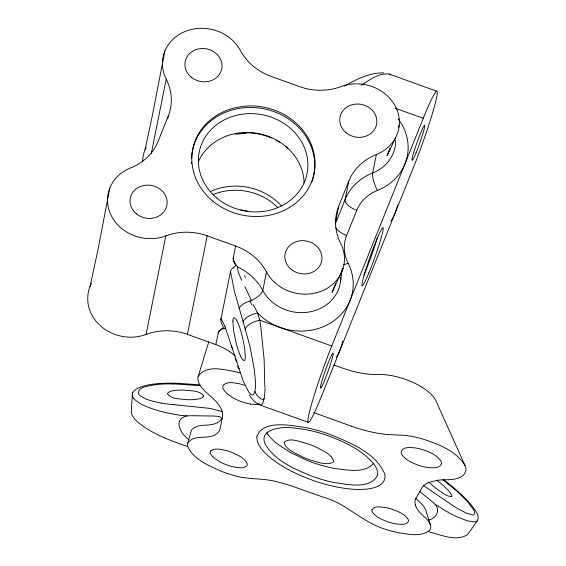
<?xml version="1.0" encoding="UTF-8"?>
<svg xmlns="http://www.w3.org/2000/svg" width="566" height="566" viewBox="0 0 566 566"><rect width="100%" height="100%" fill="white"/><g stroke="black" fill="none" stroke-linecap="round" stroke-linejoin="round"><path stroke-width="0.85" d="M264.824 387.109L264.138 359.445L260.806 327.028L259.78 320.172L257.587 312.963L253.25 304.657M221.752 418.486C220.599 415.953 216.849 416.449 214.493 416.06A43.433 19.584 21.9 0 0 213.672 416.017L197.796 415.812A108.29 48.825 21.9 0 0 186.844 415.897L180.023 415.31L170.161 413.555A82.629 37.257 21.9 0 1 157.815 410.534C149.445 407.782 140.276 405.242 133.944 398.747M233.227 258.386L235.619 246.019L207.206 235.824A54.98 48.902 11.3 0 0 165.852 235.88A41.24 36.677 11.3 0 1 111.495 216.106A41.24 36.677 11.3 0 1 130.534 167.953A54.98 48.902 11.3 0 0 158.091 141.373L168.166 116.306A54.98 48.902 11.3 0 0 166.234 79.148A41.24 36.677 11.3 0 1 185.825 31.201A41.24 36.677 11.3 0 1 240.38 50.487A54.98 48.902 11.3 0 0 271.27 76.452L299.683 86.648A54.98 48.902 11.3 0 0 341.036 86.591A41.24 36.677 11.3 0 1 395.393 106.366A41.24 36.677 11.3 0 1 376.355 154.518L372.647 172.998A13.747 3.707 68.3 0 0 377.423 190.424A41.24 36.684 11.3 0 0 356.757 210.361L346.682 235.428A41.24 36.684 11.3 0 0 348.132 263.296A54.994 48.917 11.3 0 1 350.071 300.454A54.994 48.909 11.3 0 1 257.58 312.963A13.747 5.667 -16.9 0 0 243.154 321.856L249.91 346.095L254.318 369.732L255.358 380.161L255.436 387.604L254.693 392.648L252.974 395.075L251.191 394.665L248.757 392.054L243.323 381.399L225.035 326.688M237.359 266.954L238.244 272.133L241.654 280.347M340.484 281.719L342.225 269.027M263.926 398.33C263.565 400.778 262.461 407.845 259.023 403.975M109.797 188.061L97.663 251.29L90.015 286.608M164.847 51.11L152.572 114.495L145.066 149.657M151.306 153.492L166.234 79.148M167.642 118.902L168.166 116.306M91.402 283.566A41.24 36.677 11.3 0 0 99.864 325.287A41.24 36.677 11.3 0 0 146.078 334.428L165.852 235.88M146.078 334.428A54.98 48.902 11.3 0 1 187.424 334.372L207.206 235.824M235.237 356.021A54.98 48.902 11.3 0 0 215.837 344.567L218.483 332.03L220.273 329.921L223.223 328.634M220.945 319.09L230.504 271.489L234.522 291.688L243.154 321.856M235.619 246.019A54.98 48.902 11.3 0 1 266.508 271.984L262.794 290.464A13.747 5.073 -28.1 0 1 251.438 300.56A13.747 5.264 -16.5 0 0 239.185 308.498M335.355 222.962L338.723 206.165L348.798 181.099A54.98 48.902 11.3 0 1 376.355 154.518M348.798 181.099L345.09 199.572L335.341 223.832M415.317 504.971A35.991 16.23 21.9 0 0 422.455 515.102L424.075 516.595A26.531 11.964 21.9 0 1 430.457 524.873A24.847 11.207 21.9 0 1 429.283 530.547C420.906 537.169 408.857 534.24 399.164 532.91A57.378 25.873 21.9 0 1 385.955 529.408C362.813 522.835 346.385 503.308 322.995 497.09L293.577 486.689A75.95 34.243 21.9 0 0 278.019 482.048C263.183 477.654 247.342 480.067 232.619 475.122A57.449 25.902 21.9 0 1 220.443 470.947C208.359 465.33 193.579 459.535 187.778 446.581A25.123 11.327 21.9 0 1 187.742 443.369L191.131 431.207A25.512 11.504 21.9 0 1 192.044 429.396C199.628 422.13 212.349 428.165 220.082 420.736A37.986 17.129 21.9 0 0 221.738 418.607M139.689 387.363A67.566 30.465 21.9 0 1 141.748 386.606A91.352 41.191 21.9 0 1 151.214 384.427A129.324 58.312 21.9 0 1 166.043 383.189A134.453 60.626 21.9 0 1 182.655 383.642L199.876 384.859A34.491 15.551 21.9 0 1 198.178 376.404L208.748 341.928M187.749 443.369C194.067 432.735 210.425 441.445 218.264 432.226A37.604 16.959 21.9 0 0 220.117 428.547L222.537 416.576C223.407 407.216 215.101 400.24 208.776 394.615A40.349 18.197 21.9 0 1 199.819 384.852M395.775 137.319L387.109 155.7L390.024 148.384M387.109 155.7L389.988 148.462M398.308 127.555L399.271 125.15M331.761 345.989L423.29 118.315A54.98 4.104 -70.3 0 1 436.648 97.416A54.98 4.104 -70.3 0 1 413.399 167.586L321.87 395.266A54.98 4.104 -70.3 0 1 308.512 416.159A54.98 4.104 -70.3 0 1 331.761 345.989L259.78 320.172A13.747 5.667 -16.9 0 0 245.347 329.065M335.673 283.516L332.051 292.438L343.102 268.362M198.206 376.418C206.265 364.157 224.737 369.839 236.68 371.989A57.336 25.852 21.9 0 1 239.956 372.888M373.44 463.54A40.044 18.055 21.9 0 1 376.928 469.568L377.395 471.202A38.141 17.199 21.9 0 1 377.303 475.879C368.791 489.951 347.227 484.086 333.89 482.508A75.476 34.031 21.9 0 1 311.413 475.999C294.115 468.797 274.291 460.682 264.895 443.39A38.148 17.199 21.9 0 1 264.025 438.445L264.258 437.016A40.151 18.105 21.9 0 1 267.541 432.226C279.463 424.755 294.759 427.96 307.791 430.04A75.533 34.059 21.9 0 1 328.719 435.983C345.076 442.209 361.886 449.956 373.447 463.54C364.313 473.707 347.913 469.893 336.084 468.733A72.667 32.764 21.9 0 1 307.168 460.413L290.209 452.411L276.512 443.291A43.15 19.456 21.9 0 1 267.824 434.32M428.137 531.608C440.426 534.573 456.019 542.178 467.742 534.53L477.485 520.571C480.039 515.209 474.846 509.966 471.959 505.877A117.388 52.928 21.9 0 0 462.45 495.766M451.753 496.297C447.388 497.238 443.291 492.887 439.605 490.92A66.045 29.779 21.9 0 1 429.078 482.331L425.568 484.093L422.703 486.611L415.953 498.321A35.849 16.166 21.9 0 0 415.373 504.985M361.15 85.233C369.563 80.082 378.597 72.865 388.955 73.997L436.669 91.197M233.142 267.923L235.781 265.9L234.267 262.369A26.071 11.759 21.9 0 1 233.227 257.473M344.185 86.258C356.247 79.353 369.464 72.632 383.706 72.873M429.07 482.331L436.881 480.378A66.194 29.849 21.9 0 1 443.758 479.805C451.859 479.65 464.233 479.756 466.009 469.879A31.88 14.376 21.9 0 0 465.011 465.514L435.926 400.792A31.059 14.001 21.9 0 0 432.905 396.179C424.804 387.215 413.442 381.979 402.15 378.258A44.905 20.249 21.9 0 0 382.142 374.55L378.357 374.529A59.161 26.673 21.9 0 1 341.27 367.674L334.011 365.02M186.844 415.897C172.375 419.371 181.021 434.207 188.789 439.619M428.851 519.793C435.841 518.987 440.681 510.32 435.275 504.433A85.827 38.7 21.9 0 0 427.302 497.677A92.76 41.827 21.9 0 1 424.217 495.243L419.781 491.536M259.674 404.131L255.28 404.541L250.703 404.117M223.747 328.528L225.02 328.358M235.52 134.199L246.245 133.18M199.487 385.637C184.261 384.753 168.923 382.658 153.719 384.944C148.823 386.203 137.305 386.585 138.585 393.858A7.507 3.382 21.9 0 0 140.163 395.691C146.346 400.226 154.178 401.612 161.529 403.105M174.194 404.718L208.967 408.312A67.729 30.536 21.9 0 1 211.366 408.73L222.24 411.616M187.778 446.581C172.496 441.381 157.1 435.756 143.665 426.615C138.705 422.738 131.913 418.614 131.255 411.737L132.331 394.757A27.21 12.268 21.9 0 1 132.918 392.563M260.367 405.199L308.491 422.377M394.983 108.163L423.29 118.315M187.424 334.372L215.837 344.567M351.564 426.233L318.637 414.362A74.429 33.557 21.9 0 1 313.663 412.48M388.955 73.997L390.667 75.002M259.504 404.556C254.926 402.928 251.849 398.938 249.365 394.962M435.275 504.433L448.788 512.761A68.054 30.684 21.9 0 0 457.781 517.218L467.431 520.847L474.549 521.902A8.738 3.941 21.9 0 0 476.629 521.336L477.11 520.989A10.287 4.641 21.9 0 0 477.485 520.571M436.881 480.378L439.379 482.282A68.337 30.812 21.9 0 1 444.402 486.527L449.376 491.585L451.682 495.031A5.993 2.703 21.9 0 1 451.802 496.318M443.072 479.827L457.208 491.387L468.224 502.304L474.244 510.673L474.902 513.426L473.898 514.72A4.436 2.002 21.9 0 1 472.681 514.911L466.426 513.171L457.583 508.537A86.06 38.806 21.9 0 1 448.491 502.608L425.363 486.838A102.496 46.214 21.9 0 0 423.552 485.685M267.874 434.327L266.89 432.757M244.845 286.679L251.438 300.56M465.011 465.514C455.963 450.529 437.999 444.027 422.151 438.82A58.121 26.206 21.9 0 0 405.772 435.438L388.7 434.582A75.964 34.25 21.9 0 1 351.571 426.226M234.006 261.782L237.387 266.77A54.98 48.902 11.3 0 1 262.794 290.464A41.24 36.677 11.3 0 0 308.93 312.043A41.24 36.677 11.3 0 0 340.76 277.496M233.744 261.159L233.482 260.374M430.372 524.852L425.781 510.192A26.475 11.936 21.9 0 0 419.604 502.077A38.842 17.511 21.9 0 1 415.904 498.398M133.901 398.747A13.86 6.247 21.9 0 1 132.366 394.785M174.172 404.697A89.308 40.271 21.9 0 1 161.536 403.126M250.688 404.089A25.258 11.391 21.9 0 1 232.145 397.311L226.457 393.144L223.499 389.465A15.523 6.997 21.9 0 1 222.884 386.288A15.353 6.926 21.9 0 1 223.485 385.022C227.836 381.151 234.473 382.913 239.623 383.854A25.88 11.667 21.9 0 1 244.569 385.319M443.751 479.805A159.039 71.705 21.9 0 1 450.72 485.317A163.673 73.799 21.9 0 1 462.493 495.759M132.706 392.471A45.082 20.326 21.9 0 1 139.816 387.455M397.459 205.076A54.994 48.909 11.3 0 1 390.986 220.981M342.621 341.277A54.994 48.917 11.3 0 1 336.289 357.238M218.059 333.056A26.029 11.737 21.9 0 1 220.818 329.518L223.421 327.473L221.9 323.957A26.206 11.815 21.9 0 1 220.86 319.061M220.931 318.941A33.925 6.693 78.3 0 1 225.027 326.773M230.426 271.461A26.015 11.73 21.9 0 1 233.164 267.937M225.035 328.372A8.327 2.384 65.8 0 1 225.593 327.481M234.197 261.832A22.987 9.707 27.3 0 1 233.921 261.209M233.666 260.424A21.77 9.693 23.6 0 1 233.312 258.414M266.508 271.984A41.24 36.677 11.3 0 0 321.064 291.271A41.24 36.677 11.3 0 0 340.661 243.323A54.98 48.902 11.3 0 1 338.723 206.165M251.863 305.102A108.693 96.793 15 0 1 250.108 300.928M245.354 277.425A43.865 1.542 63.2 0 1 244.547 275.847M398.188 118.938A54.994 48.909 11.3 0 1 377.43 190.438M263.622 400.063A13.747 12.226 11.3 0 1 255.004 391.41M356.757 210.361A13.747 6.198 21.9 0 1 345.09 199.572A54.98 48.902 11.3 0 1 372.647 172.998A41.24 36.677 11.3 0 0 395.676 140.51M346.682 235.428A13.747 6.198 21.9 0 1 335.758 227.773M348.132 263.296A13.747 5.144 -26.9 0 1 343.682 264.577M377.437 237.253A27.493 2.052 -70.3 0 1 363.839 275.126M239.078 368.735A13.747 5.667 -16.9 0 1 237.932 366.018M265.065 388.007A48.931 7.209 84.8 0 1 264.06 399.115M233.015 348.833A13.747 6.063 -17.4 0 1 231.685 345.84M236.885 361.525A13.747 5.667 -16.9 0 1 235.732 358.809M223.294 328.705A19.81 9.919 35.5 0 1 223.818 328.605M236.715 133.541A57.095 50.784 11.3 0 1 238.307 133.314M242.319 132.925A57.095 50.784 11.3 0 1 271.694 138.047M276.067 140.142A57.095 50.784 11.3 0 1 280.241 142.561M285.448 146.254A57.095 50.784 11.3 0 1 287.875 148.285M198.433 161.494A54.98 48.902 11.3 0 1 259.164 133.71A54.98 48.902 11.3 0 1 304.105 183.051M210.142 191.683A57.095 50.784 11.3 0 1 281.635 206.031M212.95 194.612A54.98 48.902 11.3 0 1 277.63 207.368M240.89 209.816A54.98 48.902 11.3 0 1 247.795 211.288M191.556 158.798A61.857 55.015 11.3 0 1 263.53 108.75A61.857 55.015 11.3 0 1 311.76 182.132M191.641 163.532A61.857 55.015 11.3 0 1 191.556 161.954M142.646 161.331A41.24 36.677 11.3 0 1 146.184 147.224M232.845 321.184L233.631 331.046L236.34 343.767A27.677 5.462 78.3 0 0 238.534 350.977C240.069 354.196 240.699 358.915 244.088 360.669L244.717 360.174A15.346 3.028 78.3 0 0 245.333 357.139L244.54 347.276L241.831 334.556A27.677 5.462 78.3 0 0 239.637 327.339C238.102 324.127 237.472 319.408 234.091 317.646L233.454 318.142A15.346 3.028 78.3 0 0 232.845 321.184M256.837 436.846C256.844 446.638 265.426 453.578 272.303 459.316C284.472 468.499 298.367 475.122 312.658 480.279A85.466 38.53 21.9 0 0 333.798 486.364C345.649 488.854 357.953 490.559 370.015 488.635C375.987 487.581 383.515 485.005 384.894 478.27A42.839 19.315 21.9 0 0 384.696 473.834C375.499 452.489 350.269 442.817 329.964 434.384A85.473 38.538 21.9 0 0 307.543 427.91C293.372 425.915 262.836 418.628 256.837 436.846M284.196 442.265C285.773 450.168 295.785 453.076 302.025 456.727A43.823 19.76 21.9 0 0 311.024 460.257C317.958 461.927 326.37 465.86 333.155 462.125A9.58 4.323 21.9 0 0 333.629 460.823C331.322 453.939 323.228 451.116 317.42 447.756A43.54 19.633 21.9 0 0 306.439 443.348C299.669 441.947 290.11 437.058 284.196 442.265M372.053 509.683L371.954 510.291A10.881 4.903 21.9 0 0 372.449 512.138C375.774 517.105 381.717 519.461 387.08 521.569A25.725 11.603 21.9 0 0 396.448 523.946C400.268 524.208 406.438 525.552 408.482 521.293A10.874 4.903 21.9 0 0 408.157 519.397C404.612 513.772 397.806 511.353 391.849 509.167A25.916 11.688 21.9 0 0 385.255 507.511C381.067 507.115 374.791 505.509 372.053 509.683M203.802 396.15C201.538 399.624 196.289 399.087 192.638 399.66A56.197 25.343 21.9 0 1 187.381 399.695C180.922 398.761 171.371 399.674 167.43 393.703A6.141 2.766 21.9 0 1 167.508 393.384C170.118 390.257 174.965 390.632 178.665 390.13A56.218 25.35 21.9 0 1 183.759 390.087C190.226 391.035 199.975 390.073 203.802 396.15M441.452 463.787C439.839 468.471 433.436 467.849 429.452 467.686A26.114 11.773 21.9 0 1 418.628 465.323C412.451 463.066 405.801 460.257 401.931 454.661A14.376 6.481 21.9 0 1 401.145 452.467C401.782 446.482 410.208 447.48 414.538 447.84A26.291 11.858 21.9 0 1 421.727 449.354C428.738 451.618 436.407 454.533 440.751 460.83A14.447 6.516 21.9 0 1 441.452 463.787M210.729 450.826L210.375 451.35A11.405 5.144 21.9 0 0 210.389 453.72L213.516 457.646L220.294 462.089A25.293 11.405 21.9 0 0 234.557 467.084C238.477 467.643 243.422 468.797 246.719 465.96A11.398 5.136 21.9 0 0 247.08 463.384C244.399 457.979 238.321 455.389 233.135 452.949A25.93 11.688 21.9 0 0 226.428 450.621C221.448 449.595 215.257 447.572 210.729 450.826M368.834 273.017A30.925 2.314 -70.3 0 0 383.097 227.73A30.925 2.314 -70.3 0 0 365.806 269.614A30.925 2.314 -70.3 0 0 368.834 273.017M324.559 380.409A18.643 1.394 -70.3 0 0 333.155 353.113A18.643 1.394 -70.3 0 0 322.733 378.357A18.643 1.394 -70.3 0 0 324.559 380.409M416.081 152.728A18.643 1.394 -70.3 0 0 424.684 125.44A18.643 1.394 -70.3 0 0 414.262 150.676A18.643 1.394 -70.3 0 0 416.081 152.728M191.223 77.167A18.643 16.577 11.3 0 0 221.688 69.179A18.643 16.577 11.3 0 0 197.548 49.15A18.643 16.577 11.3 0 0 191.223 77.167M212.745 201.05A61.857 55.015 11.3 0 0 313.847 174.561A61.857 55.015 11.3 0 0 233.744 108.092A61.857 55.015 11.3 0 0 212.745 201.05M216.962 198.171A54.98 48.902 11.3 0 0 306.829 174.618A54.98 48.902 11.3 0 0 235.619 115.542A54.98 48.902 11.3 0 0 216.962 198.171M136.307 213.771A18.643 16.577 11.3 0 0 166.772 205.783A18.643 16.577 11.3 0 0 142.632 185.761A18.643 16.577 11.3 0 0 136.307 213.771M291.136 269.303A18.643 16.577 11.3 0 0 321.601 261.322A18.643 16.577 11.3 0 0 297.461 241.293A18.643 16.577 11.3 0 0 291.136 269.303M346.052 132.699A18.643 16.577 11.3 0 0 376.517 124.711A18.643 16.577 11.3 0 0 352.377 104.689A18.643 16.577 11.3 0 0 346.052 132.699"/></g></svg>
